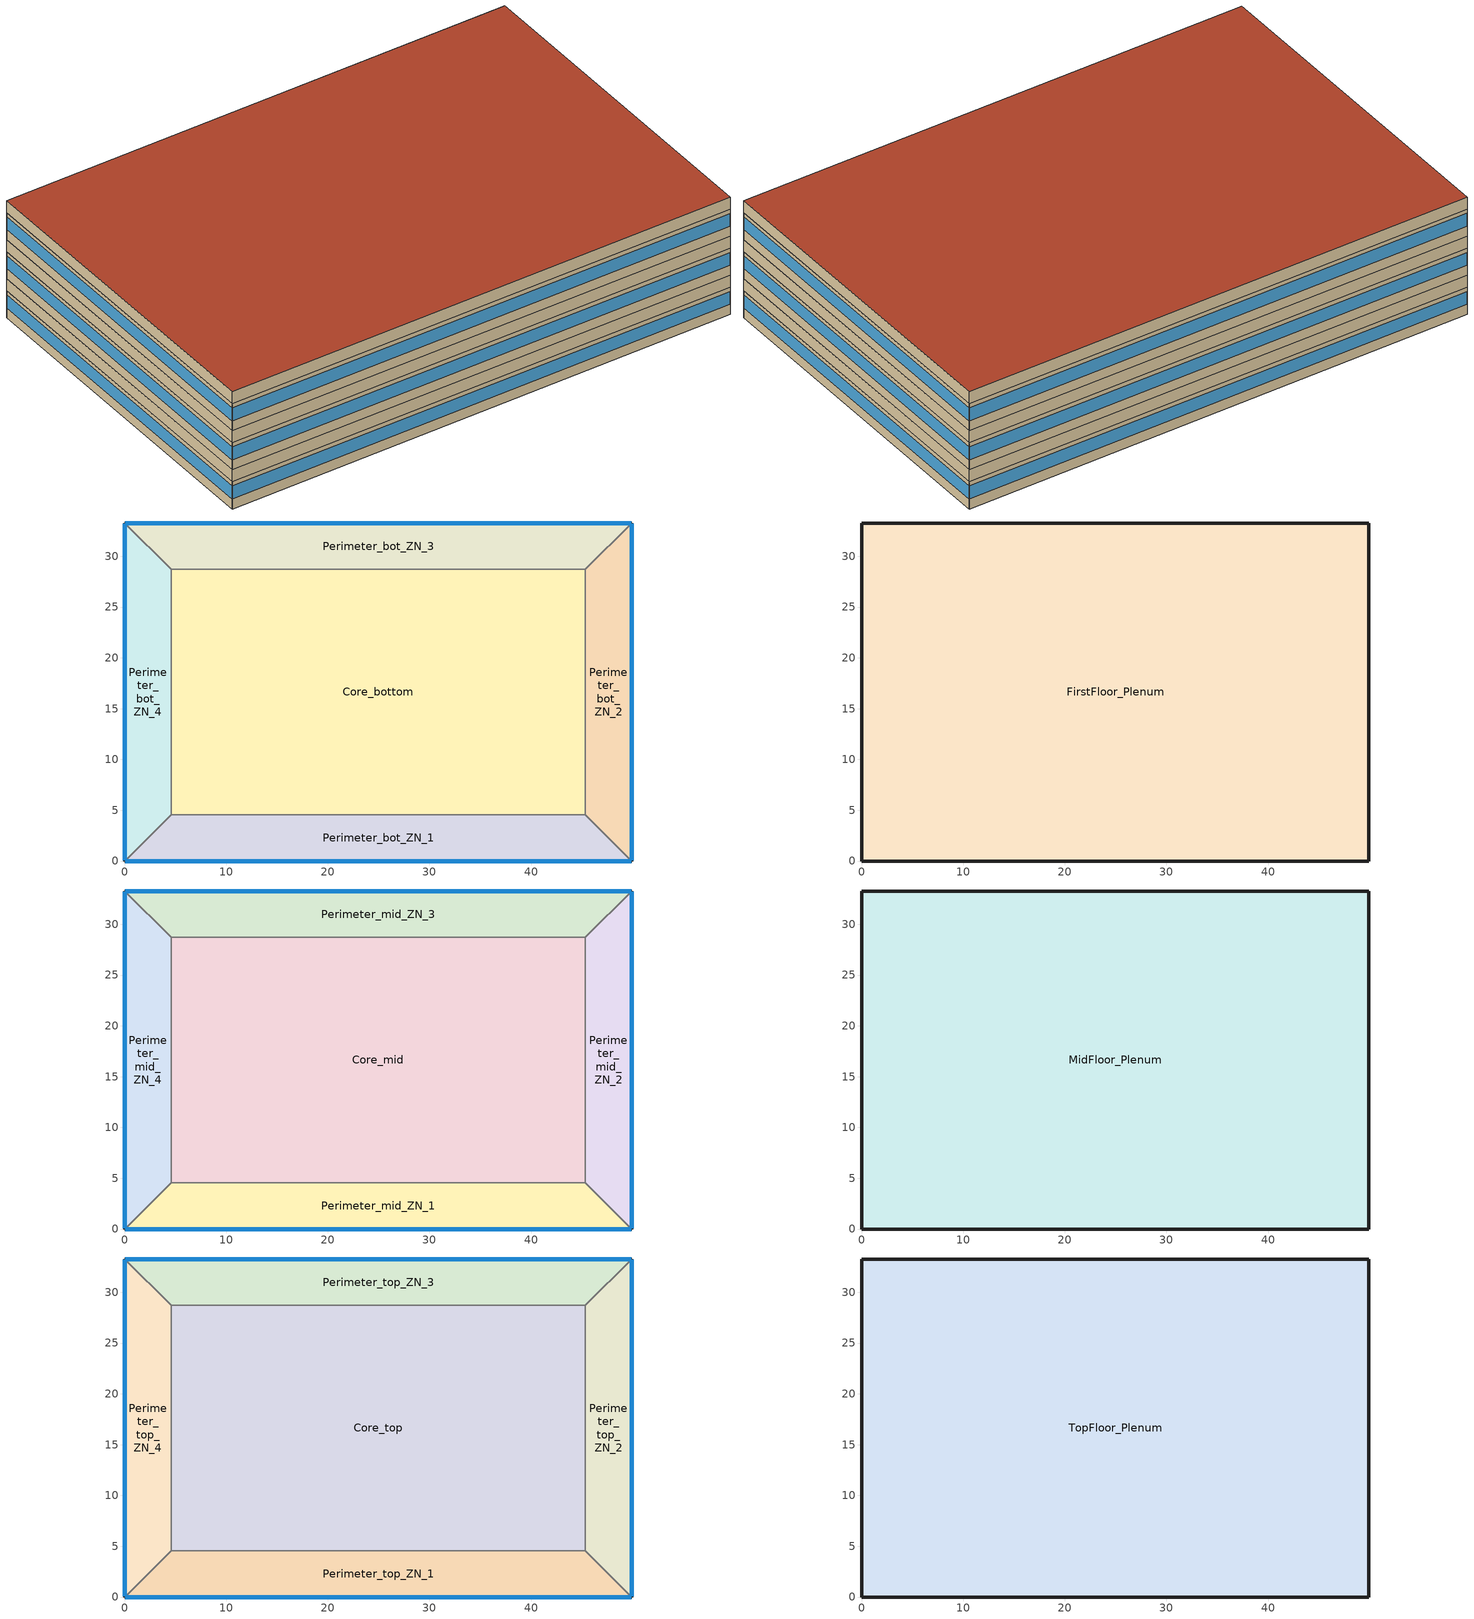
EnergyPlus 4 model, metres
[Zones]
Core_bottom
 floor ground (GROUND_FLOOR): 45.34,28.7 45.34,4.57 4.57,4.57 4.57,28.7 z0
 wall to Perimeter_bot_ZN_2 (ADJ_WALL): 45.34,4.57 45.34,28.7 z0:2.74
 wall to Perimeter_bot_ZN_3 (ADJ_WALL): 45.34,28.7 4.57,28.7 z0:2.74
 wall to Perimeter_bot_ZN_1 (ADJ_WALL): 4.57,4.57 45.34,4.57 z0:2.74
 wall to Perimeter_bot_ZN_4 (ADJ_WALL): 4.57,28.7 4.57,4.57 z0:2.74
 ceiling to FirstFloor_Plenum (ADJ_CEILING): 4.57,28.7 4.57,4.57 45.34,4.57 45.34,28.7 z2.74
Perimeter_bot_ZN_4
 floor ground (GROUND_FLOOR): 4.57,28.7 4.57,4.57 0,0 0,33.27 z0
 wall outside (EXT_WALL): 0,33.27 0,0 z0:2.74
 wall to Core_bottom (ADJ_WALL): 4.57,4.57 4.57,28.7 z0:2.74
 wall to Perimeter_bot_ZN_3 (ADJ_WALL): 4.57,28.7 0,33.27 z0:2.74
 wall to Perimeter_bot_ZN_1 (ADJ_WALL): 0,0 4.57,4.57 z0:2.74
 window (EXT_WINDOW1): 0,33.22 0,0.05 z1.02:2.33
 ceiling to FirstFloor_Plenum (ADJ_CEILING): 0,33.27 0,0 4.57,4.57 4.57,28.7 z2.74
Perimeter_bot_ZN_3
 floor ground (GROUND_FLOOR): 49.91,33.27 45.34,28.7 4.57,28.7 0,33.27 z0
 wall outside (EXT_WALL): 49.91,33.27 0,33.27 z0:2.74
 wall to Perimeter_bot_ZN_2 (ADJ_WALL): 45.34,28.7 49.91,33.27 z0:2.74
 wall to Core_bottom (ADJ_WALL): 4.57,28.7 45.34,28.7 z0:2.74
 wall to Perimeter_bot_ZN_4 (ADJ_WALL): 0,33.27 4.57,28.7 z0:2.74
 window (EXT_WINDOW1): 49.86,33.27 0.05,33.27 z1.02:2.33
 ceiling to FirstFloor_Plenum (ADJ_CEILING): 0,33.27 4.57,28.7 45.34,28.7 49.91,33.27 z2.74
Perimeter_bot_ZN_2
 floor ground (GROUND_FLOOR): 49.91,33.27 49.91,0 45.34,4.57 45.34,28.7 z0
 wall outside (EXT_WALL): 49.91,0 49.91,33.27 z0:2.74
 wall to Perimeter_bot_ZN_3 (ADJ_WALL): 49.91,33.27 45.34,28.7 z0:2.74
 wall to Perimeter_bot_ZN_1 (ADJ_WALL): 45.34,4.57 49.91,0 z0:2.74
 wall to Core_bottom (ADJ_WALL): 45.34,28.7 45.34,4.57 z0:2.74
 window (EXT_WINDOW1): 49.91,0.05 49.91,33.22 z1.02:2.33
 ceiling to FirstFloor_Plenum (ADJ_CEILING): 45.34,28.7 45.34,4.57 49.91,0 49.91,33.27 z2.74
Perimeter_bot_ZN_1
 floor ground (GROUND_FLOOR): 49.91,0 0,0 4.57,4.57 45.34,4.57 z0
 wall outside (EXT_WALL): 0,0 49.91,0 z0:2.74
 wall to Perimeter_bot_ZN_2 (ADJ_WALL): 49.91,0 45.34,4.57 z0:2.74
 wall to Core_bottom (ADJ_WALL): 45.34,4.57 4.57,4.57 z0:2.74
 wall to Perimeter_bot_ZN_4 (ADJ_WALL): 4.57,4.57 0,0 z0:2.74
 window (EXT_WINDOW1): 0.05,0 49.86,0 z1.02:2.33
 ceiling to FirstFloor_Plenum (ADJ_CEILING): 0,0 49.91,0 45.34,4.57 4.57,4.57 z2.74
FirstFloor_Plenum
 floor to Perimeter_bot_ZN_1 (ADJ_CEILING): 49.91,0 0,0 4.57,4.57 45.34,4.57 z2.74
 floor to Perimeter_bot_ZN_2 (ADJ_CEILING): 49.91,33.27 49.91,0 45.34,4.57 45.34,28.7 z2.74
 floor to Perimeter_bot_ZN_3 (ADJ_CEILING): 49.91,33.27 45.34,28.7 4.57,28.7 0,33.27 z2.74
 floor to Perimeter_bot_ZN_4 (ADJ_CEILING): 4.57,28.7 4.57,4.57 0,0 0,33.27 z2.74
 floor to Core_bottom (ADJ_CEILING): 45.34,28.7 45.34,4.57 4.57,4.57 4.57,28.7 z2.74
 wall outside (EXT_WALL): 49.91,0 49.91,33.27 0,33.27 0,0 49.91,0 z2.74:3.96
 ceiling to Perimeter_mid_ZN_1 (ADJ_CEILING): 0,0 49.91,0 45.34,4.57 4.57,4.57 z3.96
 ceiling to Perimeter_mid_ZN_2 (ADJ_CEILING): 45.34,28.7 45.34,4.57 49.91,0 49.91,33.27 z3.96
 ceiling to Perimeter_mid_ZN_3 (ADJ_CEILING): 0,33.27 4.57,28.7 45.34,28.7 49.91,33.27 z3.96
 ceiling to Perimeter_mid_ZN_4 (ADJ_CEILING): 0,33.27 0,0 4.57,4.57 4.57,28.7 z3.96
 ceiling to Core_mid (ADJ_CEILING): 4.57,28.7 4.57,4.57 45.34,4.57 45.34,28.7 z3.96
Perimeter_mid_ZN_3
 floor to FirstFloor_Plenum (ADJ_CEILING): 49.91,33.27 45.34,28.7 4.57,28.7 0,33.27 z3.96
 wall outside (EXT_WALL): 49.91,33.27 0,33.27 z3.96:6.71
 wall to Perimeter_mid_ZN_2 (ADJ_WALL): 45.34,28.7 49.91,33.27 z3.96:6.71
 wall to Core_mid (ADJ_WALL): 4.57,28.7 45.34,28.7 z3.96:6.71
 wall to Perimeter_mid_ZN_4 (ADJ_WALL): 0,33.27 4.57,28.7 z3.96:6.71
 window (EXT_WINDOW1): 49.86,33.27 0.05,33.27 z4.98:6.29
 ceiling to MidFloor_Plenum (ADJ_CEILING): 0,33.27 4.57,28.7 45.34,28.7 49.91,33.27 z6.71
Perimeter_mid_ZN_4
 floor to FirstFloor_Plenum (ADJ_CEILING): 4.57,28.7 4.57,4.57 0,0 0,33.27 z3.96
 wall outside (EXT_WALL): 0,33.27 0,0 z3.96:6.71
 wall to Core_mid (ADJ_WALL): 4.57,4.57 4.57,28.7 z3.96:6.71
 wall to Perimeter_mid_ZN_3 (ADJ_WALL): 4.57,28.7 0,33.27 z3.96:6.71
 wall to Perimeter_mid_ZN_1 (ADJ_WALL): 0,0 4.57,4.57 z3.96:6.71
 window (EXT_WINDOW1): 0,33.22 0,0.05 z4.98:6.29
 ceiling to MidFloor_Plenum (ADJ_CEILING): 0,33.27 0,0 4.57,4.57 4.57,28.7 z6.71
Core_mid
 floor to FirstFloor_Plenum (ADJ_CEILING): 45.34,28.7 45.34,4.57 4.57,4.57 4.57,28.7 z3.96
 wall to Perimeter_mid_ZN_2 (ADJ_WALL): 45.34,4.57 45.34,28.7 z3.96:6.71
 wall to Perimeter_mid_ZN_3 (ADJ_WALL): 45.34,28.7 4.57,28.7 z3.96:6.71
 wall to Perimeter_mid_ZN_1 (ADJ_WALL): 4.57,4.57 45.34,4.57 z3.96:6.71
 wall to Perimeter_mid_ZN_4 (ADJ_WALL): 4.57,28.7 4.57,4.57 z3.96:6.71
 ceiling to MidFloor_Plenum (ADJ_CEILING): 4.57,28.7 4.57,4.57 45.34,4.57 45.34,28.7 z6.71
Perimeter_mid_ZN_2
 floor to FirstFloor_Plenum (ADJ_CEILING): 49.91,33.27 49.91,0 45.34,4.57 45.34,28.7 z3.96
 wall outside (EXT_WALL): 49.91,0 49.91,33.27 z3.96:6.71
 wall to Perimeter_mid_ZN_3 (ADJ_WALL): 49.91,33.27 45.34,28.7 z3.96:6.71
 wall to Perimeter_mid_ZN_1 (ADJ_WALL): 45.34,4.57 49.91,0 z3.96:6.71
 wall to Core_mid (ADJ_WALL): 45.34,28.7 45.34,4.57 z3.96:6.71
 window (EXT_WINDOW1): 49.91,0.05 49.91,33.22 z4.98:6.29
 ceiling to MidFloor_Plenum (ADJ_CEILING): 45.34,28.7 45.34,4.57 49.91,0 49.91,33.27 z6.71
Perimeter_mid_ZN_1
 floor to FirstFloor_Plenum (ADJ_CEILING): 49.91,0 0,0 4.57,4.57 45.34,4.57 z3.96
 wall outside (EXT_WALL): 0,0 49.91,0 z3.96:6.71
 wall to Perimeter_mid_ZN_2 (ADJ_WALL): 49.91,0 45.34,4.57 z3.96:6.71
 wall to Core_mid (ADJ_WALL): 45.34,4.57 4.57,4.57 z3.96:6.71
 wall to Perimeter_mid_ZN_4 (ADJ_WALL): 4.57,4.57 0,0 z3.96:6.71
 window (EXT_WINDOW1): 0.05,0 49.86,0 z4.98:6.29
 ceiling to MidFloor_Plenum (ADJ_CEILING): 4.57,4.57 0,0 49.91,0 45.34,4.57 z6.71
MidFloor_Plenum
 floor to Perimeter_mid_ZN_1 (ADJ_CEILING): 49.91,0 0,0 4.57,4.57 45.34,4.57 z6.71
 floor to Perimeter_mid_ZN_2 (ADJ_CEILING): 49.91,33.27 49.91,0 45.34,4.57 45.34,28.7 z6.71
 floor to Perimeter_mid_ZN_3 (ADJ_CEILING): 49.91,33.27 45.34,28.7 4.57,28.7 0,33.27 z6.71
 floor to Perimeter_mid_ZN_4 (ADJ_CEILING): 4.57,28.7 4.57,4.57 0,0 0,33.27 z6.71
 floor to Core_mid (ADJ_CEILING): 45.34,28.7 45.34,4.57 4.57,4.57 4.57,28.7 z6.71
 wall outside (ADJ_WALL): 49.91,0 49.91,33.27 0,33.27 0,0 49.91,0 z6.71:7.92
 ceiling to Perimeter_top_ZN_1 (ADJ_CEILING): 4.57,4.57 0,0 49.91,0 45.34,4.57 z7.92
 ceiling to Perimeter_top_ZN_2 (ADJ_CEILING): 45.34,28.7 45.34,4.57 49.91,0 49.91,33.27 z7.92
 ceiling to Perimeter_top_ZN_3 (ADJ_CEILING): 0,33.27 4.57,28.7 45.34,28.7 49.91,33.27 z7.92
 ceiling to Perimeter_top_ZN_4 (ADJ_CEILING): 0,33.27 0,0 4.57,4.57 4.57,28.7 z7.92
 ceiling to Core_top (ADJ_CEILING): 4.57,28.7 4.57,4.57 45.34,4.57 45.34,28.7 z7.92
Perimeter_top_ZN_2
 floor to MidFloor_Plenum (ADJ_CEILING): 49.91,33.27 49.91,0 45.34,4.57 45.34,28.7 z7.92
 wall outside (EXT_WALL): 49.91,0 49.91,33.27 z7.92:10.67
 wall to Perimeter_top_ZN_3 (ADJ_WALL): 49.91,33.27 45.34,28.7 z7.92:10.67
 wall to Perimeter_top_ZN_1 (ADJ_WALL): 45.34,4.57 49.91,0 z7.92:10.67
 wall to Core_top (ADJ_WALL): 45.34,28.7 45.34,4.57 z7.92:10.67
 window (EXT_WINDOW1): 49.91,0.05 49.91,33.22 z8.95:10.25
 ceiling to TopFloor_Plenum (ADJ_CEILING): 45.34,28.7 45.34,4.57 49.91,0 49.91,33.27 z10.67
Perimeter_top_ZN_1
 floor to MidFloor_Plenum (ADJ_CEILING): 49.91,0 0,0 4.57,4.57 45.34,4.57 z7.92
 wall outside (EXT_WALL): 0,0 49.91,0 z7.92:10.67
 wall to Perimeter_top_ZN_2 (ADJ_WALL): 49.91,0 45.34,4.57 z7.92:10.67
 wall to Core_top (ADJ_WALL): 45.34,4.57 4.57,4.57 z7.92:10.67
 wall to Perimeter_top_ZN_4 (ADJ_WALL): 4.57,4.57 0,0 z7.92:10.67
 window (EXT_WINDOW1): 0.05,0 49.86,0 z8.95:10.25
 ceiling to TopFloor_Plenum (ADJ_CEILING): 0,0 49.91,0 45.34,4.57 4.57,4.57 z10.67
Core_top
 floor to MidFloor_Plenum (ADJ_CEILING): 45.34,28.7 45.34,4.57 4.57,4.57 4.57,28.7 z7.92
 wall to Perimeter_top_ZN_2 (ADJ_WALL): 45.34,4.57 45.34,28.7 z7.92:10.67
 wall to Perimeter_top_ZN_3 (ADJ_WALL): 45.34,28.7 4.57,28.7 z7.92:10.67
 wall to Perimeter_top_ZN_1 (ADJ_WALL): 4.57,4.57 45.34,4.57 z7.92:10.67
 wall to Perimeter_top_ZN_4 (ADJ_WALL): 4.57,28.7 4.57,4.57 z7.92:10.67
 ceiling to TopFloor_Plenum (ADJ_CEILING): 4.57,28.7 4.57,4.57 45.34,4.57 45.34,28.7 z10.67
Perimeter_top_ZN_4
 floor to MidFloor_Plenum (ADJ_CEILING): 4.57,28.7 4.57,4.57 0,0 0,33.27 z7.92
 wall outside (EXT_WALL): 0,33.27 0,0 z7.92:10.67
 wall to Core_top (ADJ_WALL): 4.57,4.57 4.57,28.7 z7.92:10.67
 wall to Perimeter_top_ZN_3 (ADJ_WALL): 4.57,28.7 0,33.27 z7.92:10.67
 wall to Perimeter_top_ZN_1 (ADJ_WALL): 0,0 4.57,4.57 z7.92:10.67
 window (EXT_WINDOW1): 0,33.22 0,0.05 z8.95:10.25
 ceiling to TopFloor_Plenum (ADJ_CEILING): 0,33.27 0,0 4.57,4.57 4.57,28.7 z10.67
Perimeter_top_ZN_3
 floor to MidFloor_Plenum (ADJ_CEILING): 49.91,33.27 45.34,28.7 4.57,28.7 0,33.27 z7.92
 wall outside (EXT_WALL): 49.91,33.27 0,33.27 z7.92:10.67
 wall to Perimeter_top_ZN_2 (ADJ_WALL): 45.34,28.7 49.91,33.27 z7.92:10.67
 wall to Core_top (ADJ_WALL): 4.57,28.7 45.34,28.7 z7.92:10.67
 wall to Perimeter_top_ZN_4 (ADJ_WALL): 0,33.27 4.57,28.7 z7.92:10.67
 window (EXT_WINDOW1): 49.86,33.27 0.05,33.27 z8.95:10.25
 ceiling to TopFloor_Plenum (ADJ_CEILING): 0,33.27 4.57,28.7 45.34,28.7 49.91,33.27 z10.67
TopFloor_Plenum
 floor to Perimeter_top_ZN_1 (ADJ_CEILING): 49.91,0 0,0 4.57,4.57 45.34,4.57 z10.67
 floor to Perimeter_top_ZN_2 (ADJ_CEILING): 49.91,33.27 49.91,0 45.34,4.57 45.34,28.7 z10.67
 floor to Perimeter_top_ZN_3 (ADJ_CEILING): 49.91,33.27 45.34,28.7 4.57,28.7 0,33.27 z10.67
 floor to Perimeter_top_ZN_4 (ADJ_CEILING): 4.57,28.7 4.57,4.57 0,0 0,33.27 z10.67
 floor to Core_top (ADJ_CEILING): 45.34,28.7 45.34,4.57 4.57,4.57 4.57,28.7 z10.67
 wall outside (EXT_WALL): 49.91,0 49.91,33.27 0,33.27 0,0 49.91,0 z10.67:11.89
 roof outside (EXT_ROOF): 0,33.27 0,0 49.91,0 49.91,33.27 z11.89
[Building]
TRNSYS17: North Axis {deg}=0; Terrain=City; Loads Convergence Tolerance Value=0; Temperature Convergence Tolerance Value {deltaC}=0; Solar Distribution=FullInteriorAndExterior; Maximum Number of Warmup Days=0
[Site:Location]
LocationName=not used; Latitude {deg}=0; Longitude {deg}=0; TimeZone {hr}=0; Elevation {m}=0
[Construction]
GROUND_FLOOR; EXT_WALL; EXT_ROOF; ADJ_WALL; ADJ_CEILING; EXT_WINDOW1: 
[SurfaceProperty:OtherSideCoefficients]
BOUNDARY=IDENTICAL; BOUNDARY=INPUT 1*TBOUNDARY; BOUNDARY=INPUT 1*TGROUND; BOUNDARY=20; BOUNDARY=15
[Zone] Type=1; Multiplier=1
Name | Part of Total Floor Area
Core_bottom; Perimeter_top_ZN_2; Perimeter_mid_ZN_3; Perimeter_top_ZN_1; Perimeter_mid_ZN_4; Core_mid; Perimeter_bot_ZN_4; Perimeter_bot_ZN_3; Perimeter_mid_ZN_2; Perimeter_bot_ZN_2; Core_top; Perimeter_top_ZN_4; Perimeter_top_ZN_3; Perimeter_mid_ZN_1; Perimeter_bot_ZN_1 | Yes
FirstFloor_Plenum; TopFloor_Plenum; MidFloor_Plenum | No
